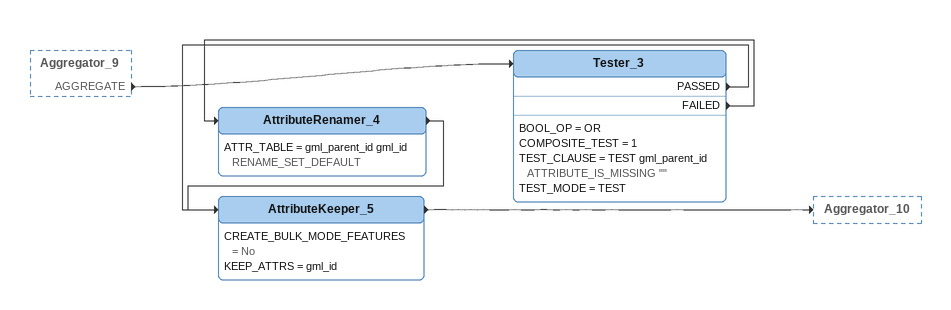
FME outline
Aggregator_9 [outside]
    AGGREGATE -> Tester_3
Tester_3
    BOOL_OP = OR
    COMPOSITE_TEST = 1
    TEST_CLAUSE = TEST gml_parent_id ATTRIBUTE_IS_MISSING ""
    TEST_MODE = TEST
    PASSED -> AttributeKeeper_5
    FAILED -> AttributeRenamer_4
AttributeRenamer_4
    ATTR_TABLE = gml_parent_id gml_id RENAME_SET_DEFAULT
    -> AttributeKeeper_5
AttributeKeeper_5
    CREATE_BULK_MODE_FEATURES = No
    KEEP_ATTRS = gml_id
    -> Aggregator_10
